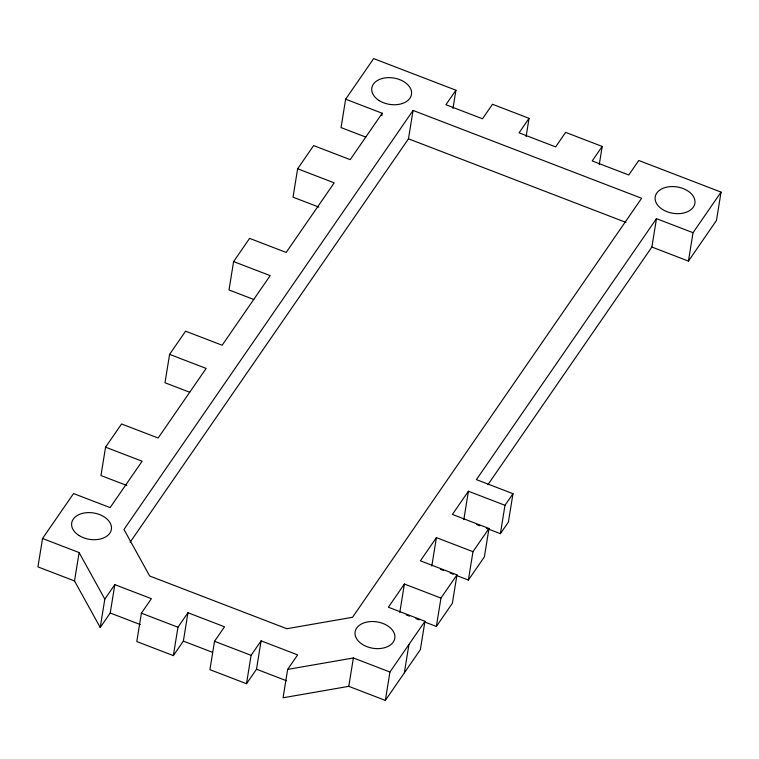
<?xml version="1.0" encoding="UTF-8"?>
<svg xmlns="http://www.w3.org/2000/svg" width="759" height="759" viewBox="0 0 759 759"><rect width="100%" height="100%" fill="white"/><g stroke="black" fill="none" stroke-linecap="round" stroke-linejoin="round"><path stroke-width="1.14" d="M126.781 485.466L100.966 475.542L105.567 447.165L142.132 461.216L110.121 507.61L73.557 493.559L42.542 538.501L37.95 566.888L74.515 580.939L100.226 627.503L110.226 613.006L114.827 584.629L151.392 598.68L141.392 613.177L136.791 641.554L173.356 655.615L183.365 641.118L187.957 612.731L224.531 626.792L214.522 641.289L209.93 669.666L246.495 683.726L256.504 669.22L261.096 640.843L297.661 654.894L287.661 669.4L283.069 697.777L348.779 686.345L385.354 700.405L420.363 649.657L424.955 621.279L388.39 607.219L404.395 584.022L440.96 598.073L456.965 574.876L420.401 560.825L436.406 537.628L472.971 551.679L488.976 528.482L452.411 514.431L468.417 491.234L504.982 505.285L512.989 493.692L476.415 479.631L656.469 218.658L693.043 232.709L721.05 192.112L638.774 160.491L628.765 174.987L592.2 160.936L602.2 146.44L565.635 132.389L555.635 146.885L519.061 132.825L529.061 118.328L492.496 104.277L482.496 118.774L445.922 104.723L455.931 90.217L373.646 58.595L345.639 99.192L341.047 127.578L365.781 137.085M74.515 580.939L79.116 552.561L42.542 538.501M100.226 627.503L104.818 599.126L114.827 584.629M253.743 299.463L229.009 289.957L233.601 261.58L270.176 275.631L222.159 345.231L185.594 331.171L169.589 354.368L164.988 382.754L189.731 392.261M173.356 655.615L177.957 627.228L187.957 612.731M345.639 99.192L382.213 113.252L350.203 159.646L313.628 145.586L297.623 168.792L293.031 197.169L318.846 207.093M246.495 683.726L251.096 655.34L261.096 640.843M381.843 115.52L382.213 113.252M130.14 542.239L408.475 138.812L413.067 110.434L641.621 198.27L352.527 617.285L286.817 628.718L149.684 576.015L123.973 529.45L413.067 110.434M348.779 686.345L353.381 657.968L389.946 672.019L424.955 621.279M452.99 108.385L455.931 90.217M385.354 700.405L389.946 672.019M399.794 612.409L404.395 584.022M404.357 672.854L408.949 644.476M431.805 566.005L436.406 537.628M424.537 621.915L436.368 626.46L440.96 598.073M463.815 519.611L468.417 491.234M526.12 136.497L529.061 118.328M456.965 574.876L452.373 603.263L436.368 626.46M456.548 575.512L468.379 580.066L472.971 551.679M488.976 528.482L484.384 556.869L468.379 580.066M486.405 528.292L500.39 533.662L504.982 505.285M512.989 493.692L508.388 522.069L500.39 533.662M599.259 164.599L602.2 146.44M487.942 484.64L651.877 247.036L656.469 218.658M651.877 247.036L688.441 261.096L693.043 232.709M721.05 192.112L716.458 220.499L688.441 261.096M105.567 447.165L121.573 423.968L158.138 438.019L206.154 368.428L169.589 354.368M233.601 261.58L249.607 238.383L286.181 252.434L334.197 182.843L297.623 168.792M287.661 669.4L353.381 657.968M408.475 138.812L625.985 222.415M476.728 524.573L479.954 525.816M440.41 569.316L443.636 570.559M450.096 573.036L453.322 574.278M406.255 614.885L409.481 616.128M415.932 618.604L419.158 619.847M141.392 613.177L177.957 627.228M214.522 641.289L251.096 655.34M110.226 613.006L140.339 624.581M183.365 641.118L212.406 652.275M256.504 669.22L286.617 680.795M79.116 552.561L104.818 599.126M662.588 209.503A20.104 13.349 9.2 0 0 694.779 203.905A20.104 13.349 9.2 0 0 667.778 186.942A20.104 13.349 9.2 0 0 662.588 209.503M362.489 644.457A20.104 13.349 9.2 0 0 394.689 638.86A20.104 13.349 9.2 0 0 367.688 621.906A20.104 13.349 9.2 0 0 362.489 644.457M79.088 535.541A20.104 13.349 9.2 0 0 111.279 529.943A20.104 13.349 9.2 0 0 84.277 512.98A20.104 13.349 9.2 0 0 79.088 535.541M379.177 100.577A20.104 13.349 9.2 0 0 411.378 94.979A20.104 13.349 9.2 0 0 384.377 78.025A20.104 13.349 9.2 0 0 379.177 100.577"/></g></svg>
